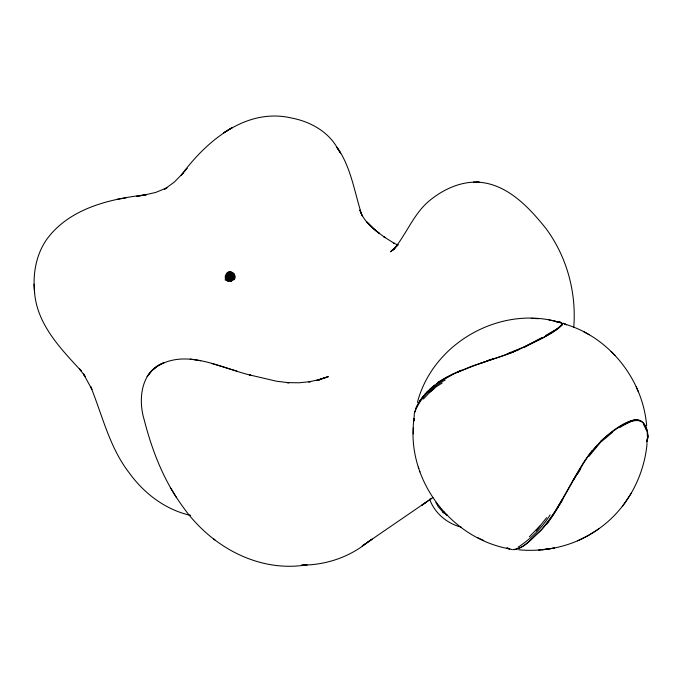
<?xml version="1.0" encoding="UTF-8"?>
<svg xmlns="http://www.w3.org/2000/svg" width="682" height="682" viewBox="0 0 682 682"><rect width="100%" height="100%" fill="white"/><g stroke="black" fill="none" stroke-linecap="round" stroke-linejoin="round"><path stroke-width="1.02" d="M512.429 549.701L508.243 548.464L509.701 548.908C450.291 538.541 405.44 478.585 414.034 418.586L413.855 420.939L414.358 413.241M190.619 515.379C165.411 509.804 143.911 493.333 129.017 472.6C109.512 447.281 102.479 415.688 90.68 386.634L91.951 389.405L83.46 373.949L85.088 376.413L79.487 368.868L81.269 371.017C60.698 348.63 37.246 324.726 34.577 292.655C32.676 274.087 36.01 254.497 46.956 239.058C69.871 208.112 109.964 198.871 146.212 194.762L136.894 196.271L146.212 194.762M413.292 433.94L413.394 427.929M647.755 437.537L647.806 435.116M646.843 442.2C648.676 436.25 647.406 429.643 644.004 424.494M647.278 433.275L647.508 437.904L646.809 441.689M573.724 327.539C576.622 292.604 566.87 256.679 545.924 228.479C528.661 206.825 505.942 182.682 476.215 182.12C458.909 182.009 442.456 189.98 429.31 200.806C413.633 213.875 406.719 233.679 393.957 249.075L398.186 244.668L390.454 251.786L394.179 249.075M647.073 443.428C643.927 478.372 625.121 511.901 595.454 531.039M231.718 280.515C241.965 271.743 220.056 274.411 231.718 280.515C231.948 277.591 231.914 273.473 229.152 271.777M233.935 273.797C235.495 277.514 228.086 279.347 225.162 279.952M647.09 440.589L647.414 438.475M414.596 412.533L416.566 406.506L420.197 400.172M646.92 442.064C649.784 433.556 646.05 419.191 635.257 419.618C621.669 422.746 610.526 432.397 600.373 441.476M646.92 441.501L647.295 439.958M417.41 402.457C432.576 344.171 497.647 306.448 555.83 321.324M414.784 412.235C419.848 397.845 432.038 387.078 445.184 380.019M234.983 275.775L230.797 277.838L225.282 278.981L225.657 279.952M415.952 408.399L420.462 399.959L425.542 393.497M226.194 273.951L230.115 276.176L233.969 279.85C238.41 267.941 219.792 276.346 230.823 281.325C231.889 278.469 232.903 273.857 230.149 271.76M576.836 474.502C565.114 493.913 555.412 515.004 539.769 531.696C531.858 538.021 524.313 548.831 513.648 549.496M573.187 480.486L584.201 462.14A57.629 25.532 -58.6 0 1 596.341 446.113M577.304 474.476L580.808 468.5M562.019 499.906L557.305 507.843M562.752 499.591L553.537 514.68L547.032 523.972M230.132 281.189C231.624 278.614 233.253 274.872 231.522 272.101L228.606 272.152L226.884 273.184L230.388 275.878L233.244 279.799M631.327 493.163L624.721 503.103M550.076 514.944C541.968 527.919 530.869 538.908 518.039 547.203M546.614 517.655L536.103 530.937M622.291 506.428L624.661 503.222M588.796 456.522L600.637 442.209L612.385 432.422M592.164 450.512C572.88 475.226 562.173 505.703 541.568 529.471C533.171 536.811 524.901 548.362 513.333 549.701M421.996 397.802L423.692 395.645M561.755 324.734L557.424 328.707L545.489 335.578M539.88 525.958L529.351 536.811M592.385 451.1L596.435 446.326M423.386 399.047L429.251 392.823L433.914 388.936M397.546 244.864L393.821 243.15L394.546 243.542L383.753 236.688L385.134 237.66L375.833 230.721L366.916 222.017L373.327 228.496L379.218 233.295C371.213 227.14 362.943 219.834 359.849 209.988L362.108 215.836C354.393 192.631 351.349 167.167 336.652 146.766C327.087 130.884 309.585 121.473 291.785 118.071C246.1 107.253 206.186 141.191 180.977 175.572L187.243 168.309M183.066 173.168L174.328 182.068L164.601 189.17L166.937 187.806L155.726 192.426L143.373 195.231M425.253 393.761L427.554 391.349M596.358 446.164C604.917 436.71 615.224 428.884 626.485 422.917C631.839 419.899 640.228 417.921 644.098 424.221M427.256 391.621L434.562 385.1M429.421 389.507L440.043 381.212L453.206 374.026M429.217 392.431L436.489 386.592L442.124 383.054M367.197 542.548L372.116 539.13L362.202 545.975L431.655 498.372M432.9 497.519L421.655 505.396L426.088 502.302M367.325 542.471C348.792 557.492 325.331 565.105 301.572 565.156L307.105 564.798C257.958 573.042 210.039 545.915 182.469 506.18C163.646 480.52 151.975 450.316 144.158 419.66C137.926 399.115 141.004 370.999 164.098 362.636L157.329 366.191L151.651 370.872L147.133 376.498L151.788 370.71L157.329 366.191C187.098 348.425 221.019 368.169 250.916 375.271L249.356 374.861L276.44 381.212L288.955 382.747L287.079 382.628L299.057 382.781L310.634 381.622L308.733 381.86L319.764 379.533L317.863 380.002L328.357 376.635L316.073 380.633L326.38 377.265L322.569 378.698M436.881 383.429L452.797 374.341M437.477 382.662L446.505 377.163L461.416 370.147M595.284 531.133L588.498 535.293M394.869 248.521L391.664 250.626L394.239 249.254M598.779 528.831C575.779 545.515 546.717 552.48 518.584 549.76M557.74 328.724L549.342 333.728M619.776 427.486C625.863 423.957 632.674 418.987 640.108 420.999M588.302 535.404L581.269 539.044M541.781 337.658L524.262 346.882L507.024 353.822M623.195 424.963L632.504 420.76M227.49 281.359L231.795 277.506L233.235 275.051L233.244 273.064M524.799 347.164C537.365 340.037 552.002 334.964 562.403 324.803L562.531 323.771L560.817 322.305L556.043 321.921M577.492 540.843L581.047 539.164M452.993 374.162L470.179 366.848L487.118 360.983M456.812 372.415L460.879 370.667M456.599 372.602L474.885 365.364L513.589 352.04M513.154 351.793L518.942 349.414M231.522 272.101L232.426 272.485C233.738 275.656 231.019 279.27 228.854 281.487C223.508 278.776 228.717 269.714 233.534 273.789C238.231 278.887 228.069 277.497 225.086 277.941M318.699 380.079L321.597 379.047M480.725 363.216L500.426 356.643A56.197 12.438 -19.3 0 0 519.104 349.499C533.588 341.904 550.042 335.97 562.028 324.709L561.567 322.867M487.306 360.625L493.7 358.544M126.545 197.703L116.81 199.417M542.378 549.777L554.398 548.089L538.516 550.093M230.823 281.325L231.53 281.308M473.496 182.043L479.446 182.239L476.215 182.12M538.771 318.707L531.252 318.349M557.126 321.819L561.277 322.884M225.086 276.875L235.068 277.753L235.068 276.858M190.184 359.056L200.704 360.761M461.62 527.246C447.418 523.819 434.494 513.128 429.651 499.139M549.061 319.952L557.356 321.716M225.273 275.835L234.906 278.64M558.26 321.913L560.809 322.876M559.01 321.895L560.459 322.262M565.242 324.308L566.606 324.768L564.065 323.89C609.12 336.635 643.007 379.448 646.664 425.918M225.648 274.846L230.874 277.011L234.591 279.475M211.88 363.515L236.782 371.068M227.242 272.442L230.704 275.639L232.784 280.14M228.163 272.007C231.053 273.533 231.94 277.361 232.264 280.379M507.34 548.047L509.266 548.865M506.948 547.885L508.849 548.686M563.281 323.2L565.676 324.444M477.707 537.672L483.777 540.553M583.707 331.708L589.265 334.785M447.145 515.251L442.942 512.122L443.641 512.898L438.228 506.649L435.892 502.464M213.381 538.703L215.171 540.221M614.942 355.322L611.115 351.443M443.701 511.756L444.579 512.659M446.13 514.322L447.145 515.37M339.968 152.231L336.934 147.431L340.446 152.99M170.33 487.528L176.587 497.715M643.868 424.903L646.536 430.41M638.301 391.647L636.212 386.882M645.598 426.838L646.741 429.686M419.481 470.631L419.907 471.901M418.33 467.127L418.816 468.577M34.1 284.121L34.577 292.655M647.576 435.696L647.636 437.665M225.947 275.963L225.776 277.949L226.833 280.669L231.795 277.506L234.114 274.045C231.906 270.882 226.688 272.323 225.947 275.963M229.757 276.909C232.153 286.108 236.535 270.515 229.757 276.909M230.797 277.207C231.889 281.316 233.858 274.377 230.797 277.207M227.277 130.594L223.73 132.777L232.545 127.389L227.277 130.594"/></g></svg>
